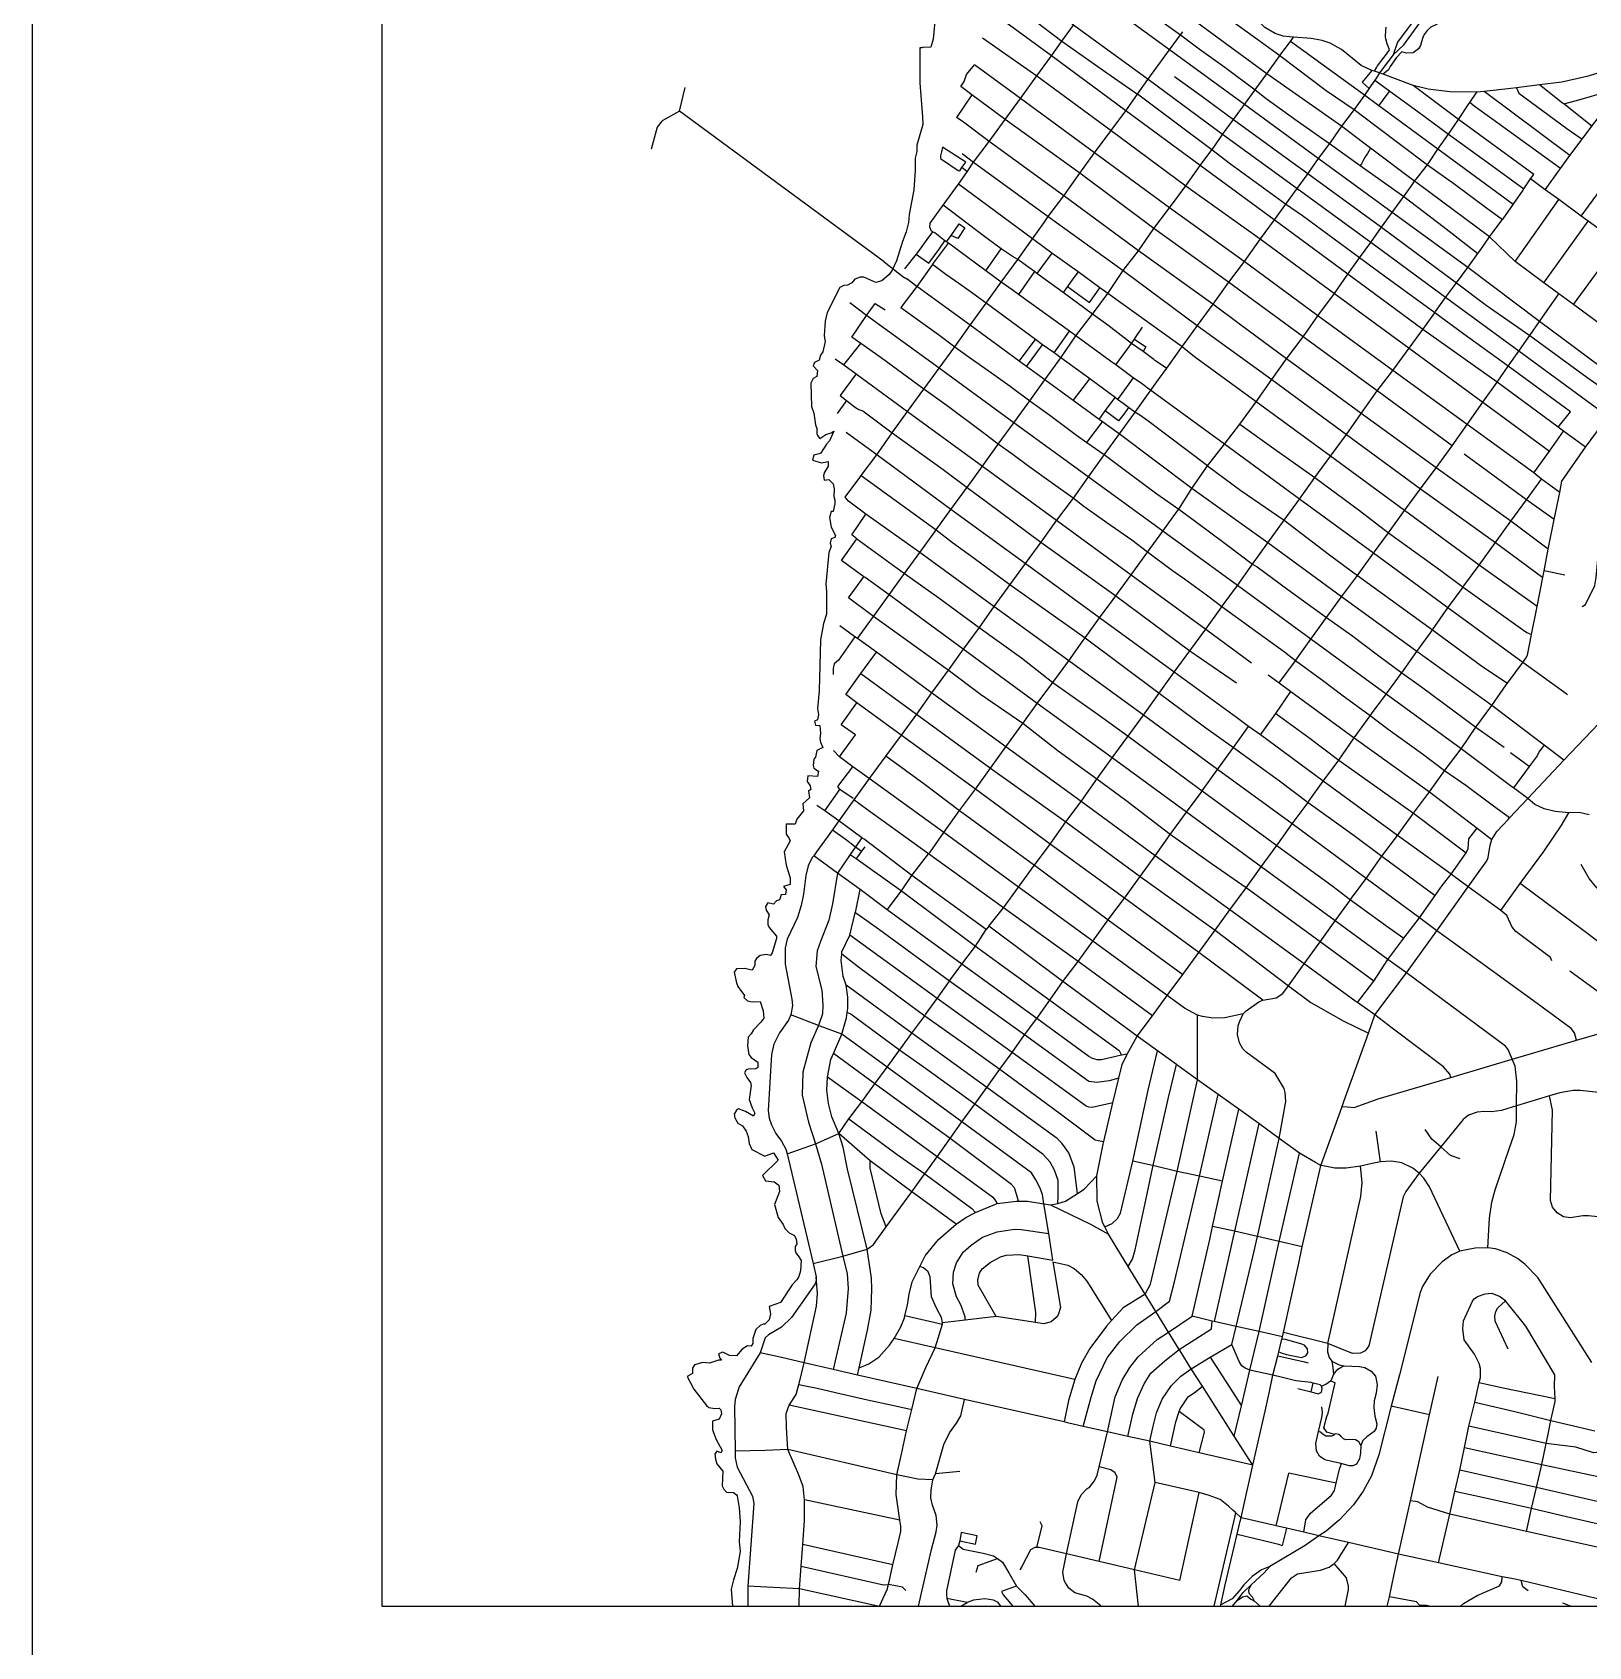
# Model space of a CAD drawing. Header units: millimetres. Extents: x 155 to 304, y 514 to 686.
# Drawn here: x 155.3 to 222.1, y 581.3 to 650.5 of the extents above; entities that cross this region are included whole.
import ezdxf

# ---------------------------------------------------------------- set-up
doc = ezdxf.new("R2010")
doc.units = ezdxf.units.MM
doc.header["$MEASUREMENT"] = 0
doc.layers.add('Default', color=18, linetype='Continuous', true_color=0x000000)

msp = doc.modelspace()

# ---------------------------------------------------------------- linework, layer by layer
at = {"color": 1, "true_color": 0xff0000}
for points in [[(224.211, 657.556), (221.888, 655.99), (218.964, 654.252), (216.957, 653.051), (215.961, 652.339), (214.586, 650.98), (213.907, 650.079), (213.717, 649.542)], [(213.717, 649.542), (214.175, 649.969), (214.87, 650.917), (215.499, 651.56), (215.551, 651.613), (216.15, 652.197), (217.036, 652.83), (219.233, 654.031), (222.292, 655.609)], [(199.071, 654.416), (199.244, 654.248), (199.339, 654.18), (200.46, 653.404), (201.396, 652.727), (202.273, 652.091), (203.695, 651.048), (204.597, 650.392), (205.399, 649.803), (206.501, 649.019), (207.796, 648.033), (208.273, 647.665), (209.603, 646.712), (210.985, 645.732), (212.306, 644.797), (214.182, 643.469), (215.863, 642.177), (217.359, 641.021)], [(211.5, 646.477), (208.304, 648.731), (205.087, 651.087), (201.898, 653.416), (200.097, 654.795)], [(224.616, 634.616), (223.825, 635.263), (223.118, 635.79), (220.001, 638.109), (216.931, 640.422), (213.685, 642.778), (210.51, 645.089), (207.351, 647.412), (204.132, 649.759), (200.943, 652.09), (198.2, 654.095)], [(202.479, 654.197), (204.367, 652.825), (205.637, 651.832), (207.913, 650.194), (208.864, 649.508), (210.854, 648.01), (212.043, 647.198)], [(213.141, 648.765), (212.914, 648.837), (212.801, 648.873), (212.351, 649.084), (211.508, 649.766), (211.016, 650.043), (210.68, 650.161), (210.2, 650.243), (209.442, 650.294), (209.271, 650.314), (209.008, 650.345), (208.656, 650.46), (208.222, 650.71), (207.87, 651.036), (207.518, 651.63), (207.42, 651.98), (207.308, 653.392), (207.223, 653.769), (207.167, 653.885)], [(223.778, 633.399), (222.94, 634.031), (222.233, 634.548), (219.116, 636.829), (215.961, 639.128), (212.758, 641.49), (209.584, 643.804), (206.407, 646.126), (203.206, 648.482), (200.016, 650.811), (197.495, 652.659), (197.423, 652.711), (196.777, 653.175)], [(221.975, 632.712), (221.033, 633.394), (220.798, 633.568), (218.182, 635.502), (214.993, 637.766), (211.775, 640.129), (208.613, 642.46), (205.439, 644.79), (202.25, 647.145), (199.06, 649.499), (197.111, 650.927), (196.469, 651.4), (195.834, 651.866)], [(196.948, 652.046), (198.085, 651.211), (199.505, 650.121), (201.433, 648.772), (202.754, 647.852)], [(216.634, 651.743), (216.575, 651.551), (216.204, 651.254), (215.997, 651.087), (215.804, 650.973), (215.553, 650.824), (215.336, 650.725), (215.182, 650.587), (215.053, 650.41), (214.989, 650.281), (214.94, 650.099), (214.89, 649.936), (214.812, 649.792), (214.585, 649.629), (214.288, 649.609), (214.09, 649.673)], [(194.085, 651.269), (193.988, 650.21), (193.892, 649.865), (193.548, 649.849), (193.502, 649.846), (193.414, 649.842), (193.413, 648.334), (193.54, 646.879), (193.542, 646.547), (193.285, 645.665), (193.286, 645.389), (193.222, 645.112), (193.223, 644.585), (193.159, 643.755), (192.964, 642.686), (192.935, 642.348), (192.838, 641.945), (192.676, 641.54), (192.423, 640.711), (192.232, 640.302), (192.102, 640.123), (191.783, 639.849), (191.526, 639.78), (191.015, 640.01), (190.856, 639.999), (190.632, 639.923), (190.503, 639.762), (190.313, 639.668), (190.152, 639.654), (189.993, 639.563), (189.45, 638.488), (189.352, 638.11), (189.32, 637.481), (189.353, 637.243), (189.258, 636.804), (189.161, 636.653), (189.095, 636.444), (188.904, 636.341), (188.842, 636.198), (189.033, 636.003), (189.001, 635.744), (188.842, 635.654), (188.747, 635.463), (188.777, 634.461), (188.874, 634.165), (188.938, 633.664), (189.001, 633.518), (189.003, 633.3), (189.033, 633.21), (189.13, 633.091), (189.384, 633.261), (189.609, 633.321), (189.735, 633.404), (189.544, 632.985), (189.416, 632.844), (189.162, 632.435), (188.874, 632.376), (188.809, 632.148), (189.194, 632.044), (189.48, 632.102), (189.481, 631.974), (189.481, 631.9), (189.32, 631.618), (189.298, 631.536), (189.288, 631.497), (189.322, 631.303), (189.513, 631.322), (189.705, 631.134), (189.737, 630.93), (189.736, 630.595), (189.77, 630.446), (189.768, 630.277), (189.705, 629.955), (189.609, 629.946), (189.544, 629.699), (189.609, 629.281), (189.801, 628.92), (189.769, 628.843), (189.61, 628.774), (189.577, 628.589), (189.609, 628.454), (189.512, 628.193), (189.384, 626.84), (189.416, 626.523), (189.417, 625.548), (189.288, 625.151), (189.162, 624.448), (189.098, 622.264), (189.032, 621.508), (189.066, 621.252), (189.034, 621.016), (188.904, 620.954), (188.939, 620.784), (189.129, 620.77), (189.161, 620.438), (189.129, 620.218), (189.162, 620.053), (189.258, 619.836), (189.002, 619.702), (188.938, 619.42), (188.874, 619.335), (188.841, 619.056), (188.873, 618.941), (189.065, 618.811), (189.033, 618.583), (188.619, 618.619), (188.586, 618.37), (188.714, 618.191), (188.746, 618.03), (188.65, 617.963), (188.682, 617.671), (188.393, 617.414), (188.426, 617.118), (188.137, 616.759), (188.076, 616.547), (187.69, 616.538), (187.69, 616.504), (187.691, 616.113), (187.818, 615.929), (187.851, 615.829), (187.596, 615.36), (187.692, 614.784), (187.852, 614.233), (187.851, 613.961), (187.564, 613.869), (187.691, 613.724), (187.658, 613.529), (187.467, 613.505), (187.403, 613.301), (187.276, 613.259), (187.145, 613.109), (186.893, 613.167), (186.796, 613.013), (186.828, 612.855), (186.953, 612.651), (186.892, 612.438), (186.892, 612.245), (186.953, 612.105), (187.276, 611.742), (187.276, 611.638), (187.084, 611.018), (187.02, 610.913), (186.828, 610.953), (186.572, 610.913), (186.411, 610.784), (186.346, 610.669), (186.348, 610.477), (186.22, 610.277), (185.901, 610.353), (185.549, 610.343), (185.453, 610.2), (185.549, 609.737), (185.613, 609.577), (185.9, 609.191), (185.869, 609.11), (186.029, 608.958), (186.222, 608.918), (186.572, 608.942), (186.701, 608.541), (186.733, 608.225), (186.605, 608.044), (186.284, 607.726), (186.187, 607.549), (186.061, 607.4), (186.029, 607.031), (186.09, 606.663), (186.187, 606.534), (186.474, 606.327), (186.477, 606.106), (186.38, 606.042), (186.062, 606.038), (185.965, 606), (185.901, 605.871), (185.997, 605.678), (186.158, 605.462), (186.188, 605.338), (186.093, 604.726), (186.22, 604.37), (186.346, 604.147), (186.287, 604.021), (185.934, 604.223), (185.645, 604.327), (185.548, 604.273), (185.452, 604.102), (185.485, 603.941), (185.613, 603.723), (185.806, 603.6), (185.964, 603.369), (186.062, 603.142), (186.093, 602.85), (186.219, 602.592), (186.763, 602.305), (187.146, 602.438), (187.34, 602.127), (186.667, 601.469), (186.797, 601.25), (187.177, 601.204), (187.37, 601.051), (187.403, 600.789), (187.178, 600.234), (187.338, 599.668), (187.563, 599.365), (187.627, 599.199), (187.819, 599.007), (188.042, 598.897), (188.108, 598.735), (188.14, 598.536), (188.076, 598.43), (188.076, 598.26), (188.108, 598.12), (188.203, 598.03), (188.328, 597.832), (188.3, 597.39), (188.232, 597.147), (188.139, 596.994), (187.947, 596.783), (187.435, 596.018), (186.956, 595.857), (187.019, 595.543), (186.956, 595.286), (186.764, 595.093), (186.7, 595.097), (186.572, 595.04), (186.38, 594.87), (186.251, 594.487), (186.252, 594.26), (186.188, 594.145), (186.029, 594.164), (185.805, 594.023), (185.548, 593.742), (185.261, 593.757), (184.974, 593.892), (184.783, 593.823), (184.846, 593.632), (184.91, 593.554), (184.782, 593.558), (184.398, 593.426), (184.11, 593.451), (183.759, 593.353), (183.663, 593.214), (183.663, 592.983), (183.44, 592.852), (183.726, 592.304), (184.271, 591.61), (184.367, 591.515), (184.622, 591.478), (184.814, 591.486), (184.878, 591.419), (184.91, 591.255), (184.813, 591.018), (184.526, 590.936), (184.526, 590.567), (184.686, 590.153), (184.942, 589.672), (184.877, 589.581), (184.718, 589.654), (184.623, 589.522), (184.654, 589.303), (184.717, 589.098), (184.975, 588.792), (184.941, 588.159), (185.006, 588.018), (185.133, 587.893), (185.422, 587.877), (185.549, 587.781), (185.581, 587.73), (185.676, 587.222), (185.709, 586.629), (185.676, 585.779), (185.71, 585.339), (185.583, 584.617), (185.42, 584.133), (185.325, 583.735), (185.384, 582.998)], [(190.209, 630.567), (190.842, 631.41), (190.907, 631.498), (191.573, 632.386), (192.237, 633.331), (192.263, 633.367), (192.893, 634.24), (193.591, 635.198), (193.639, 635.263), (194.241, 636.104), (194.916, 637.022), (195.576, 637.95), (196.266, 638.896), (196.29, 638.93), (196.911, 639.796), (197.622, 640.767), (197.693, 640.866), (198.246, 641.65), (198.749, 642.353), (198.93, 642.606), (199.594, 643.487), (200.279, 644.472), (200.915, 645.333), (201.628, 646.301), (202.25, 647.145), (202.753, 647.852), (203.205, 648.482), (204.132, 649.759), (204.597, 650.392), (204.698, 650.531)], [(190.744, 624.503), (191.43, 625.446), (192.106, 626.372), (192.724, 627.24), (192.765, 627.297), (193.413, 628.194), (194.055, 629.079), (194.119, 629.167), (194.748, 630.04), (195.419, 630.953), (195.442, 630.984), (196.11, 631.902), (196.745, 632.792), (196.781, 632.84), (197.457, 633.763), (198.138, 634.699), (198.78, 635.603), (199.467, 636.549), (200.111, 637.488), (200.818, 638.412), (200.863, 638.47), (201.476, 639.303), (202.146, 640.284), (202.798, 641.139), (203.45, 642.086), (204.132, 642.985), (204.827, 643.929), (205.439, 644.79), (205.946, 645.459), (206.046, 645.591), (206.407, 646.126), (206.877, 646.766), (207.351, 647.412), (207.796, 648.033), (207.871, 648.138), (208.304, 648.731), (208.843, 649.479), (208.864, 649.508), (209.317, 650.119), (209.442, 650.294)], [(194.059, 641.899), (193.969, 641.953), (193.919, 641.983), (193.849, 642.149), (193.861, 642.327), (194.42, 643.095), (195.07, 643.988), (195.444, 644.527), (195.724, 644.932), (196.391, 645.817), (197.078, 646.761), (197.74, 647.671), (198.441, 648.637), (199.06, 649.499), (199.482, 650.09), (199.505, 650.121), (200.016, 650.811)], [(196.11, 650.276), (198.441, 648.637), (201.628, 646.301), (204.827, 643.929), (208.022, 641.645), (211.203, 639.303), (214.405, 636.96), (217.571, 634.638), (220.425, 632.545)], [(213.566, 649.758), (213.552, 649.794), (213.466, 650.014), (213.405, 650.221), (213.399, 650.315), (213.409, 650.605), (213.416, 650.732)], [(218.87, 643.128), (215.639, 645.5), (213.111, 647.352), (212.491, 647.805), (209.317, 650.119)], [(213.717, 649.542), (213.268, 648.947), (213.141, 648.765), (213.002, 648.555), (212.93, 648.449), (212.897, 648.398), (212.491, 647.805), (212.043, 647.198), (211.5, 646.477)], [(212.914, 648.837), (213.014, 649.009), (213.048, 649.066), (213.44, 649.572), (213.566, 649.758)], [(214.09, 649.673), (213.861, 649.425), (213.589, 649.037), (213.523, 648.902), (213.296, 648.707)], [(195.177, 648.177), (195.315, 648.404), (195.423, 648.691), (195.759, 649.108)], [(220.864, 630.767), (220.078, 631.342), (219.759, 631.606), (216.889, 633.68), (213.7, 636.003), (210.497, 638.35), (207.335, 640.671), (204.132, 642.985), (200.915, 645.333), (197.74, 647.671), (195.759, 649.108)], [(212.801, 648.873), (212.61, 648.63), (212.395, 648.366), (212.546, 648.232), (212.694, 648.101)], [(224.66, 649.436), (224.409, 649.353), (224.239, 649.296), (223.954, 649.208), (223.749, 649.142), (223.118, 648.941), (222.986, 648.899), (222.031, 648.606), (220.962, 648.365), (219.993, 648.247), (219.007, 648.123), (218.773, 648.094), (217.62, 647.962), (217.311, 647.938), (216.145, 647.947), (215.216, 648.063), (214.585, 648.222), (213.296, 648.706), (213.141, 648.765)], [(216.247, 632.776), (213.031, 635.122), (209.855, 637.45), (206.665, 639.796), (203.45, 642.086), (200.279, 644.472), (197.078, 646.761), (195.656, 647.821), (195.177, 648.177)], [(204.341, 648.614), (205.508, 647.762), (206.877, 646.766), (208.975, 645.243), (210.058, 644.453), (213.227, 642.156), (214.671, 641.072), (216.443, 639.765), (217.706, 638.807), (219.585, 637.499), (222.03, 635.717), (222.745, 635.22)], [(212.93, 648.449), (213.577, 647.983), (214.781, 647.117), (216.1, 646.138), (217.796, 644.909), (219.329, 643.79)], [(219.752, 644.407), (216.524, 646.768), (214.585, 648.223)], [(222.242, 646.484), (221.036, 647.432), (220.988, 647.47), (219.993, 648.247)], [(220.234, 643.754), (220.855, 644.614), (220.896, 644.671), (221.301, 645.223), (221.789, 645.869), (221.829, 645.924), (222.242, 646.484), (222.622, 646.986), (223.347, 648.035), (223.523, 648.29)], [(191.882, 640.669), (183.107, 647.127), (183.347, 648.146)], [(195.656, 647.821), (194.989, 646.853)], [(220.798, 633.568), (221.322, 634.233), (218.658, 636.187), (216.755, 637.555), (215.505, 638.475), (213.098, 640.239), (212.274, 640.837), (209.833, 642.631), (209.105, 643.14), (206.75, 644.851), (205.946, 645.459), (204.474, 646.561), (202.754, 647.852)], [(213.111, 647.352), (213.514, 647.892), (213.577, 647.983)], [(214.642, 644.122), (214.769, 644.286), (215.188, 644.826), (215.639, 645.5), (216.1, 646.138), (216.524, 646.768), (216.935, 647.401), (217.005, 647.5), (217.311, 647.938)], [(220.896, 644.671), (217.949, 646.796), (217.2, 647.346), (217.005, 647.5)], [(221.301, 645.223), (217.62, 647.962)], [(219.007, 648.123), (219.11, 647.898), (221.175, 646.374), (221.829, 645.924)], [(221.036, 647.432), (221.59, 647.586), (222.979, 647.981), (223.347, 648.035)], [(183.107, 647.127), (182.368, 646.712), (182.147, 646.444), (181.894, 645.495)], [(220.373, 628.336), (218.771, 629.539), (215.568, 631.826), (212.351, 634.158), (209.148, 636.496), (207.179, 637.957), (205.984, 638.846), (202.798, 641.139), (199.594, 643.487), (196.391, 645.817), (195.229, 646.69), (194.989, 646.853)], [(212.043, 647.198), (212.994, 646.481), (215.188, 644.826), (216.329, 644.015), (217.722, 642.983), (218.416, 642.48)], [(211.5, 646.477), (211.06, 645.834), (210.985, 645.732), (210.51, 645.089), (210.118, 644.536), (210.058, 644.453), (209.584, 643.804), (209.105, 643.14), (208.613, 642.46), (208.022, 641.645), (207.335, 640.671), (206.665, 639.796), (205.984, 638.846), (205.317, 637.934), (204.751, 637.157), (204.655, 637.024), (204.531, 636.848), (204.004, 636.1), (203.646, 635.613), (203.432, 635.321), (203.311, 635.158), (203.213, 635.02), (202.995, 634.717), (202.634, 634.215), (202.607, 634.178), (201.967, 633.28)], [(214.642, 644.122), (214.537, 644.2), (212.748, 645.538), (212.469, 645.749), (211.5, 646.477)], [(195.444, 644.527), (195.227, 644.704), (195.39, 644.941), (194.393, 645.578), (194.353, 645.375), (194.309, 645.202), (194.309, 645.098), (195.064, 644.585), (195.134, 644.56), (195.227, 644.704)], [(212.748, 645.538), (212.614, 645.311), (212.525, 645.164), (212.45, 645.04), (212.434, 645.005), (212.367, 644.862), (212.306, 644.797)], [(221.792, 642.618), (224.11, 645.793)], [(195.231, 645.307), (195.724, 644.932), (198.93, 642.606), (202.146, 640.284), (205.317, 637.934), (208.523, 635.613), (211.723, 633.26), (214.895, 630.924), (218.106, 628.617), (220.139, 627.117)], [(196.377, 612.16), (197.003, 612.948), (197.655, 613.845), (198.283, 614.715), (198.333, 614.781), (199.004, 615.691), (199.679, 616.639), (200.338, 617.512), (200.97, 618.415), (201.009, 618.469), (201.673, 619.384), (202.294, 620.238), (202.349, 620.313), (203.008, 621.212), (203.681, 622.162), (204.329, 623.057), (205.002, 623.976), (205.691, 624.912), (206.371, 625.862), (206.39, 625.891), (207.041, 626.781), (207.686, 627.691), (208.346, 628.613), (209.046, 629.575), (209.708, 630.484), (210.361, 631.406), (211.029, 632.321), (211.723, 633.26), (212.351, 634.158), (213.031, 635.122), (213.7, 636.003), (214.405, 636.96), (214.993, 637.766), (215.505, 638.475), (215.543, 638.528), (215.961, 639.128), (216.443, 639.765), (216.931, 640.422), (217.359, 641.021), (217.449, 641.148), (217.858, 641.741), (218.017, 641.952), (218.416, 642.48), (218.439, 642.511), (218.87, 643.128), (219.295, 643.741), (219.329, 643.79), (219.614, 644.221), (219.752, 644.407)], [(206.492, 632.841), (207.148, 633.7), (207.842, 634.651), (208.523, 635.613), (209.148, 636.496), (209.855, 637.45), (210.497, 638.35), (211.203, 639.303), (211.775, 640.129), (212.274, 640.837), (212.758, 641.49), (213.227, 642.156), (213.685, 642.778), (214.142, 643.413), (214.182, 643.469), (214.534, 643.969), (214.642, 644.122)], [(226.751, 632.879), (226.675, 633.023), (226.237, 633.852), (225.468, 635.31), (225.093, 635.921), (224.897, 636.212), (224.673, 636.454), (222.72, 637.908), (221.454, 638.834), (220.822, 639.285), (220.191, 639.76), (218.954, 640.68), (217.858, 641.741), (214.788, 644.013), (214.642, 644.122)], [(225.39, 639.971), (224.616, 640.546), (223.393, 641.457), (222.088, 642.409), (221.792, 642.618), (220.822, 643.335), (220.234, 643.754), (219.614, 644.221)], [(221.454, 638.834), (223.393, 641.457), (225.614, 644.538), (225.614, 644.597), (225.557, 644.68)], [(219.897, 625.872), (217.408, 627.651), (214.206, 629.989), (211.029, 632.321), (207.842, 634.651), (205.26, 636.545), (204.764, 636.937), (204.655, 637.024), (204.471, 637.155), (201.476, 639.303), (201.146, 639.543), (200.204, 640.227), (199.087, 641.039), (198.753, 641.282), (198.246, 641.65), (195.07, 643.988)], [(218.954, 640.68), (220.822, 643.335)], [(204.004, 636.1), (203.505, 636.429), (203.451, 636.472), (203.229, 636.646), (202.991, 636.814), (202.492, 637.165), (201.489, 637.946), (200.818, 638.412), (199.563, 639.349), (198.444, 640.166), (198.337, 640.244), (198.098, 640.42), (197.622, 640.767), (197.416, 640.87), (196.902, 641.221), (196.364, 641.626), (195.855, 642.002), (194.42, 643.095)], [(193.969, 641.953), (193.721, 641.616), (193.499, 641.313), (193.267, 640.994), (192.763, 640.361)], [(194.566, 641.519), (194.756, 641.792), (195.109, 642.298), (195.351, 642.12), (195.045, 641.665), (194.756, 641.792)], [(220.191, 639.76), (222.088, 642.409)], [(193.267, 640.994), (193.809, 640.604), (194.041, 640.928), (194.242, 641.21), (194.497, 641.569)], [(205.76, 631.907), (203.193, 633.836), (202.858, 634.083), (202.634, 634.215), (202.374, 634.409), (202.307, 634.46), (202.145, 634.58), (201.899, 634.763), (201.791, 634.843), (200.713, 635.648), (200.66, 635.688), (199.467, 636.549), (199.175, 636.752), (198.68, 637.097), (198.374, 637.324), (196.266, 638.896), (195.529, 639.413), (195.089, 639.734), (194.536, 640.124), (193.958, 640.544), (194.642, 641.461)], [(219.284, 623.476), (216.07, 625.822), (212.884, 628.164), (209.708, 630.484), (206.492, 632.841), (203.426, 635.074), (203.311, 635.158), (203.171, 635.259), (203.024, 635.366), (202.868, 635.481), (202.759, 635.56), (202.574, 635.693), (201.827, 636.238), (201.594, 636.408), (200.111, 637.488), (199.84, 637.683), (197.644, 639.268), (197.385, 639.454), (196.911, 639.796), (196.255, 640.277), (194.642, 641.461), (194.566, 641.519), (194.497, 641.569), (194.059, 641.899)], [(191.882, 640.669), (192.688, 640.035), (192.856, 639.929)], [(193.958, 640.544), (193.283, 639.602), (192.605, 638.706), (194.225, 637.547), (194.916, 637.022), (195.529, 636.578), (196.487, 635.906), (197.288, 635.324), (198.138, 634.699), (198.991, 634.078), (200.142, 633.224), (200.575, 632.919), (201.323, 632.392), (202.473, 631.535), (203.589, 630.705), (204.527, 630.06), (205.224, 629.535), (206.518, 628.577), (207.686, 627.691), (207.892, 627.584), (209.205, 626.61), (210.864, 625.41), (211.927, 624.645), (213.102, 623.756), (214.092, 623.033), (214.93, 622.432), (217.271, 620.698), (218.481, 619.849)], [(196.255, 640.277), (196.902, 641.221)], [(199.087, 641.039), (198.444, 640.166)], [(221.047, 619.284), (220.205, 619.932), (217.957, 621.631), (214.74, 623.943), (211.508, 626.299), (208.346, 628.613), (205.091, 630.936), (201.967, 633.28), (201.254, 633.799), (201.108, 633.906), (199.995, 634.718), (198.78, 635.603), (197.999, 636.175), (197.685, 636.405), (195.576, 637.95), (193.328, 639.57), (193.283, 639.602), (192.856, 639.929)], [(198.337, 640.244), (197.644, 639.268)], [(200.204, 640.227), (199.985, 639.927), (199.755, 639.611), (199.563, 639.349)], [(221.833, 625.873), (221.975, 625.957), (222.367, 626.775), (222.424, 627.125), (222.495, 627.89), (222.859, 629.883), (223.338, 631.426), (223.789, 632.122), (224.52, 633.152), (224.756, 633.565), (225.065, 634.307), (225.122, 634.508), (225.205, 635.168), (225.093, 635.921), (225.074, 636.797), (225.012, 637.367), (224.805, 638.792), (224.967, 639.345), (225.39, 639.971)], [(199.755, 639.611), (200.694, 638.924), (200.91, 639.219), (201.146, 639.543)], [(208.826, 622.608), (209.527, 623.552), (209.547, 623.579), (210.188, 624.478), (210.864, 625.41), (211.508, 626.299), (212.193, 627.215), (212.263, 627.31), (212.884, 628.164), (213.521, 629.043), (214.206, 629.99), (214.895, 630.924), (215.568, 631.826), (216.247, 632.776), (216.889, 633.68), (217.571, 634.638), (218.182, 635.502), (218.658, 636.187), (219.116, 636.829), (219.545, 637.44), (219.585, 637.499), (220.001, 638.109), (220.822, 639.285)], [(222.13, 616.937), (221.693, 617.038), (221.259, 617.029), (220.668, 617.079), (220.204, 617.204), (219.797, 617.379), (219.502, 617.647), (218.881, 618.099), (218.814, 618.147), (216.636, 619.777), (213.417, 622.115), (210.188, 624.478), (207.041, 626.781), (203.837, 629.104), (200.635, 631.443), (197.457, 633.763), (194.241, 636.104), (191.136, 638.359), (190.412, 638.908)], [(191.136, 638.359), (191.503, 638.879), (191.938, 638.608)], [(190.153, 636.238), (190.884, 637.155), (190.504, 637.431), (191.136, 638.359)], [(202.492, 637.165), (202.62, 637.347), (202.67, 637.417), (202.974, 637.853)], [(218.708, 616.812), (217.963, 617.364), (216.841, 618.199), (215.929, 618.831), (214.979, 619.547), (213.512, 620.604), (212.734, 621.182), (211.517, 622.072), (210.742, 622.655), (209.527, 623.552), (209.057, 623.919), (207.679, 624.922), (206.371, 625.862), (205.714, 626.369), (204.775, 627.05), (204.256, 627.406), (203.185, 628.206), (202.513, 628.725), (201.436, 629.47), (200.458, 630.172), (199.989, 630.527), (199.05, 631.204), (198.097, 631.881), (197.425, 632.38), (196.781, 632.84), (196.171, 633.298), (194.596, 634.479), (193.591, 635.198), (191.76, 636.543), (190.884, 637.155)], [(197.685, 636.405), (198.374, 637.324)], [(197.999, 636.175), (198.68, 637.097)], [(199.175, 636.752), (199.84, 637.683)], [(201.827, 636.238), (202.492, 637.165)], [(202.62, 637.347), (203.115, 637.015), (202.991, 636.814)], [(189.788, 636.496), (190.153, 636.238), (190.683, 635.854), (190.744, 635.81), (192.893, 634.24), (196.11, 631.902), (199.284, 629.579), (202.489, 627.241), (205.691, 624.912), (207.646, 623.46)], [(190.683, 635.854), (190.002, 634.928), (190.274, 634.713), (190.659, 634.41), (190.808, 634.325), (190.97, 634.267), (192.237, 633.331), (194.418, 631.748), (195.442, 630.984), (196.324, 630.344), (198.607, 628.636), (201.824, 626.335), (205.002, 623.976), (206.997, 622.597)], [(202.574, 635.693), (201.899, 634.763)], [(199.995, 634.718), (200.713, 635.648)], [(190.274, 634.713), (189.875, 634.158)], [(201.108, 633.906), (201.375, 634.274), (201.595, 634.574), (201.791, 634.843)], [(202.374, 634.409), (202.162, 634.131), (201.94, 633.841), (201.375, 634.274)], [(200.575, 632.919), (201.254, 633.799)], [(207.148, 633.7), (208.605, 632.656), (210.361, 631.406), (212.271, 629.997), (213.521, 629.042), (215.768, 627.419), (216.718, 626.708), (219.266, 624.886), (219.45, 624.758), (219.656, 624.679)], [(209.232, 609.606), (209.906, 610.556), (210.593, 611.495), (211.227, 612.395), (211.892, 613.298), (211.939, 613.361), (212.562, 614.214), (213.235, 615.175), (213.909, 616.059), (214.587, 617.014), (215.274, 617.922), (215.929, 618.831), (215.957, 618.87), (216.636, 619.777), (217.271, 620.698), (217.957, 621.631), (218.57, 622.519), (218.619, 622.584), (219.284, 623.476), (219.413, 623.669), (219.477, 623.797), (219.656, 624.679), (219.897, 625.872), (220.139, 627.117), (220.195, 627.41), (220.373, 628.336), (220.631, 629.609), (220.864, 630.767), (220.949, 631.25), (221.975, 632.712), (222.94, 634.031)], [(201.967, 633.28), (201.323, 632.392), (200.635, 631.442), (199.989, 630.527), (199.949, 630.473), (199.284, 629.579), (198.607, 628.636), (197.937, 627.718), (197.284, 626.821), (196.587, 625.873), (196.058, 625.118), (195.957, 624.978), (195.281, 624.043), (194.68, 623.21), (194.637, 623.15), (193.919, 622.18), (193.279, 621.26), (192.611, 620.361), (191.966, 619.472), (191.249, 618.498), (190.587, 617.583), (189.943, 616.679), (189.667, 616.296), (188.987, 615.357), (188.875, 615.184)], [(220.532, 610.685), (220.467, 610.825), (218.982, 611.935), (218.828, 612.128), (218.603, 612.626), (218.336, 612.837), (216.944, 613.854), (216.284, 614.34), (216.203, 614.399), (213.909, 616.059), (210.722, 618.391), (208.024, 620.37), (207.518, 620.738), (206.995, 621.112), (204.329, 623.057), (201.126, 625.396), (197.937, 627.718), (194.748, 630.04), (191.573, 632.386), (190.265, 633.339)], [(219.759, 631.606), (220.425, 632.545), (221.033, 633.394)], [(193.075, 614.347), (193.794, 615.264), (193.858, 615.346), (194.452, 616.186), (195.122, 617.123), (195.8, 618.038), (196.449, 618.938), (197.108, 619.859), (197.8, 620.807), (197.832, 620.853), (198.456, 621.722), (199.119, 622.624), (199.806, 623.55), (200.382, 624.367), (200.506, 624.538), (201.126, 625.396), (201.712, 626.182), (201.824, 626.335), (202.489, 627.241), (203.159, 628.17), (203.185, 628.206), (203.837, 629.104), (204.47, 629.983), (204.527, 630.06), (205.091, 630.936), (205.76, 631.907), (206.492, 632.841)], [(220.631, 629.609), (219.438, 630.455), (216.765, 632.411)], [(205.76, 631.907), (207.193, 630.856), (209.046, 629.575), (210.995, 628.1), (212.193, 627.215), (215.404, 624.877), (217.569, 623.29), (218.619, 622.584)], [(190.907, 631.498), (194.119, 629.167), (194.823, 628.621), (195.756, 627.95), (197.284, 626.821), (200.506, 624.538), (203.681, 622.162), (205.688, 620.677), (206.868, 619.835), (208.85, 618.399), (210.074, 617.478), (212.048, 616.049), (213.235, 615.175), (215.524, 613.485)], [(207.7, 589.046), (206.907, 590.287), (205.536, 592.431), (205.064, 593.174), (204.588, 593.945), (204.547, 594.012), (204.091, 594.758), (203.54, 595.641), (203.079, 596.388), (202.358, 597.565), (201.84, 598.416), (201.506, 598.949), (201.351, 599.267), (201.266, 599.425), (201.027, 600.37), (201.014, 601.462), (201.278, 602.823), (201.305, 602.933), (201.703, 604.595), (201.951, 605.641), (202.099, 606.228), (202.306, 606.681), (202.741, 607.443), (203.398, 608.322), (204.033, 609.197), (204.694, 610.096), (205.382, 611.033), (206.087, 611.991), (206.717, 612.87), (207.411, 613.809), (208.066, 614.706), (208.73, 615.63), (208.769, 615.687), (209.387, 616.552), (210.074, 617.478), (210.111, 617.528), (210.722, 618.391), (211.384, 619.288), (212.055, 620.252), (212.734, 621.182), (212.799, 621.271), (213.417, 622.115), (214.038, 622.957), (214.092, 623.033), (214.74, 623.943), (215.348, 624.796), (215.404, 624.877), (216.07, 625.822), (216.718, 626.708), (216.759, 626.763), (217.408, 627.651), (218.106, 628.617), (218.771, 629.539), (219.438, 630.455), (220.078, 631.342)], [(221.581, 607.274), (221.496, 607.591), (221.356, 607.784), (219.896, 608.853), (216.312, 611.451), (215.597, 611.968), (214.85, 612.519), (212.562, 614.214), (209.387, 616.552), (206.183, 618.884), (203.008, 621.212), (199.806, 623.55), (196.587, 625.873), (193.413, 628.194), (191.109, 629.832), (190.356, 630.396), (190.209, 630.567)], [(190.056, 627.853), (190.715, 628.787), (190.504, 628.953), (191.109, 629.832)], [(190.715, 628.787), (192.765, 627.297), (194.235, 626.25), (195.957, 624.978), (197.776, 623.676), (199.119, 622.624), (201.075, 621.245), (202.349, 620.313), (204.822, 618.48), (205.526, 617.966), (207.501, 616.525), (208.73, 615.63), (211.152, 613.865), (211.892, 613.298), (213.545, 612.093), (214.184, 611.645)], [(217.788, 598.374), (217.858, 599.643), (217.957, 600.326), (218.097, 600.853), (218.699, 602.609), (218.913, 603.233), (219.01, 603.767), (219.01, 604.462), (219.025, 605.512), (218.954, 606.165), (218.828, 606.456), (218.658, 606.883), (218.546, 607.016), (215.007, 609.639), (214.289, 610.172), (213.496, 610.742), (211.227, 612.395), (208.066, 614.706), (204.862, 617.052), (201.673, 619.384), (198.456, 621.722), (195.281, 624.043), (192.106, 626.372), (191.067, 627.125), (191.021, 627.157), (190.056, 627.853)], [(221.091, 627.227), (220.195, 627.41)], [(204.162, 616.103), (202.254, 617.56), (201.009, 618.469), (199.359, 619.67), (197.832, 620.853), (196.02, 622.1), (194.637, 623.15), (191.43, 625.446), (190.362, 626.25), (191.021, 627.157)], [(216.2, 605.672), (216.145, 605.814), (215.878, 606.132), (213.672, 607.793), (212.941, 608.36), (212.188, 608.887), (212.134, 608.924), (209.906, 610.556), (206.717, 612.87), (203.514, 615.184), (200.338, 617.512), (197.108, 619.859), (193.919, 622.18), (191.553, 623.924), (190.744, 624.503), (190.633, 624.582), (189.985, 625.046)], [(190.633, 624.582), (189.932, 623.583), (189.75, 623.422), (189.7, 623.216), (189.705, 622.956)], [(190.238, 622.106), (190.895, 623.003), (191.553, 623.924)], [(221.203, 622.086), (221.032, 622.224), (219.284, 623.476)], [(190.895, 623.003), (193.279, 621.26), (196.449, 618.938), (199.679, 616.639), (202.871, 614.301), (206.087, 611.991), (209.232, 609.606), (210.183, 608.887), (211.574, 608.103), (212.659, 607.573)], [(208.357, 622.945), (208.826, 622.608), (209.33, 622.231), (212.055, 620.252), (215.274, 617.922), (217.318, 616.37), (217.957, 615.884)], [(208.137, 608.995), (205.382, 611.033), (202.195, 613.37), (199.004, 615.691), (195.8, 618.038), (192.611, 620.361), (190.715, 621.747), (190.238, 622.106)], [(208.024, 620.37), (208.689, 621.291), (209.33, 622.231)], [(190.659, 620.378), (190.04, 620.803), (190.715, 621.747)], [(208.689, 621.291), (210.097, 620.253), (211.384, 619.288), (214.587, 617.014), (216.847, 615.309)], [(191.161, 598.31), (191.361, 598.457), (191.43, 598.516), (191.978, 599.268), (193.075, 600.777), (193.58, 601.471), (193.629, 601.538), (194.158, 602.272), (194.676, 603.005), (194.717, 603.063), (195.224, 603.767), (195.771, 604.535), (196.292, 605.245), (196.847, 606.028), (197.375, 606.749), (197.915, 607.509), (198.441, 608.211), (198.992, 608.986), (199.552, 609.796), (200.215, 610.654), (200.844, 611.517), (201.491, 612.434), (201.568, 612.543), (202.195, 613.37), (202.871, 614.301), (203.514, 615.184), (204.162, 616.103), (204.862, 617.052), (205.481, 617.905), (205.526, 617.966), (206.183, 618.884), (206.868, 619.835), (207.518, 620.738)], [(207.195, 586.792), (207.285, 587.188), (207.7, 589.046), (208.23, 591.369), (208.422, 592.207), (208.563, 592.903), (208.769, 593.74), (208.811, 593.906), (208.95, 594.45), (208.975, 594.546), (209.022, 594.737), (209.676, 597.719), (209.821, 598.406), (210.575, 601.697), (210.623, 601.904), (210.721, 602.178), (211.529, 604.427), (211.609, 604.649), (212.659, 607.573), (212.941, 608.36), (214.289, 610.172), (215.597, 611.968), (216.944, 613.854), (217.745, 614.973), (217.803, 615.107), (217.887, 615.635), (217.957, 615.884), (218.167, 616.234), (218.647, 616.748), (218.708, 616.812), (219.502, 617.647), (221.047, 619.284), (222.522, 620.845)], [(189.971, 619.426), (190.659, 620.378)], [(220.205, 619.932), (219.988, 619.652), (219.894, 619.473), (219.553, 619.019), (218.881, 618.099)], [(204.033, 609.197), (200.844, 611.517), (197.655, 613.845), (194.452, 616.186), (191.249, 618.498), (190.551, 619.005), (189.971, 619.426), (189.715, 619.7)], [(191.966, 619.472), (193.649, 618.242), (195.122, 617.123), (198.333, 614.781), (201.491, 612.434), (204.694, 610.096)], [(219.553, 619.019), (218.753, 619.602)], [(189.341, 617.111), (189.98, 618.036), (189.908, 618.16), (190.551, 619.005)], [(211.529, 604.427), (211.76, 604.413), (212.05, 604.396), (213.078, 604.759), (216.2, 605.672), (217.723, 606.132), (218.828, 606.456), (220.424, 606.929), (221.581, 607.274), (223.997, 607.977), (226.118, 608.594), (226.807, 608.795), (227.244, 609.012), (227.566, 609.303), (227.932, 609.787), (229.041, 611.273), (229.674, 612.077), (230.165, 612.754), (231.459, 614.489), (232.68, 616.119), (233.329, 616.981), (233.907, 617.74), (234.401, 618.417), (234.576, 618.657)], [(190.558, 617.644), (189.98, 618.036)], [(189.943, 616.679), (189.341, 617.111), (189, 617.345)], [(203.398, 608.322), (200.215, 610.654), (197.003, 612.948), (193.794, 615.264), (191.136, 617.191), (190.587, 617.583)], [(218.336, 612.837), (219.165, 613.996), (220.191, 615.376), (220.922, 616.468), (221.259, 617.029)], [(196.265, 612.018), (193.075, 614.347), (191.027, 615.893), (190.934, 615.96), (189.943, 616.679)], [(212.188, 608.887), (212.893, 609.803), (213.496, 610.742), (214.184, 611.645), (214.85, 612.519), (215.524, 613.485), (215.822, 613.912), (216.203, 614.399), (216.847, 615.309), (216.887, 615.367), (216.935, 615.499), (216.963, 615.918), (217.318, 616.37)], [(190.934, 615.96), (190.659, 615.571), (190.433, 615.24), (189.884, 614.447), (189.678, 613.123), (189.521, 612.418), (189.158, 611.516), (189.021, 611.115), (188.962, 610.439), (189.217, 609.419), (189.256, 608.772), (189.237, 608.401), (189.07, 607.908), (188.737, 607.166), (188.589, 606.587), (188.404, 605.901), (188.365, 604.921), (188.649, 603.765), (188.941, 602.832), (189.207, 601.961), (190.12, 598.012), (190.295, 597.257), (190.345, 596.621), (190.265, 595.572), (189.7, 593.153)], [(189.667, 616.296), (190.219, 615.908), (190.659, 615.571), (190.92, 615.387)], [(212.893, 609.803), (210.593, 611.495), (207.411, 613.809), (205.979, 614.815), (204.162, 616.103)], [(188.875, 615.184), (188.804, 615.115), (188.636, 614.756), (188.523, 614.338), (188.425, 613.537), (188.326, 613.053), (188.172, 612.543), (187.722, 611.609), (187.637, 611.232), (187.637, 610.54), (187.934, 609.037), (187.961, 608.769), (187.892, 608.36), (187.779, 608.135), (187.4, 607.591), (187.161, 607.107), (187.063, 606.665), (186.908, 604.26), (186.963, 603.934), (187.063, 603.642), (187.246, 603.267), (187.485, 602.949), (187.667, 602.607), (187.722, 602.406), (188.847, 597.697), (188.972, 597.122), (188.972, 596.962), (188.93, 596.82), (187.919, 595.375), (187.485, 594.965), (186.922, 594.641), (186.782, 594.514), (186.571, 593.865), (185.67, 592.402), (185.503, 591.86), (185.475, 591.56), (185.503, 589.655), (185.503, 589.355), (185.588, 588.964), (186.247, 587.718), (186.304, 587.4), (186.037, 583.862), (186.037, 582.998)], [(202.306, 606.681), (202.067, 606.628), (201.209, 606.44), (201.027, 606.44), (200.83, 606.49), (200.662, 606.574), (198.441, 608.211), (195.224, 610.54), (192.022, 612.87), (190.856, 613.739), (189.884, 614.447), (188.875, 615.184)], [(190.433, 615.24), (190.682, 615.065), (192.633, 613.688), (195.806, 611.309), (198.992, 608.986), (201.973, 606.833), (202.067, 606.628)], [(191.059, 615.573), (190.92, 615.387), (190.741, 615.136), (190.682, 615.065)], [(192.022, 612.87), (192.633, 613.688), (193.075, 614.347)], [(227.932, 609.787), (226.666, 610.709), (224.561, 612.244), (222.452, 613.813), (222.13, 614.205), (221.792, 614.816)], [(191.161, 598.31), (190.323, 601.739), (190.125, 602.69), (189.943, 603.267), (189.647, 603.984), (189.507, 604.56), (189.436, 605.137), (189.464, 605.696), (189.6, 606.454), (189.716, 606.707), (190.068, 607.534), (190.276, 608.229), (190.307, 608.47), (190.328, 608.633), (190.334, 609.122), (190.265, 609.63), (190.125, 610.006), (190.04, 610.689), (190.068, 610.974), (190.068, 611.065), (190.42, 611.784), (190.649, 612.743), (190.669, 612.826), (190.856, 613.739)], [(226.118, 608.595), (225.908, 609.023), (225.598, 609.242), (224.827, 609.783), (223.492, 610.765), (221.894, 611.971), (219.165, 613.996)], [(201.951, 605.641), (201.534, 605.528), (201.012, 605.46), (200.661, 605.498), (197.915, 607.509), (195.095, 609.527), (194.684, 609.812), (191.648, 612.042), (190.76, 612.668), (190.649, 612.743)], [(196.377, 612.16), (196.265, 612.018)], [(216.58, 598.223), (215.274, 600.979), (215.035, 601.355), (214.833, 601.567), (214.564, 601.788), (214.09, 602.01), (213.647, 602.088), (213.173, 602.057), (212.825, 601.993), (212.319, 601.866), (211.703, 601.788), (211.214, 601.788), (210.796, 601.87), (210.623, 601.904), (210.396, 602.035), (209.702, 602.433), (208.832, 603.066), (207.964, 603.698), (207.096, 604.311), (206.22, 604.941), (205.327, 605.579), (204.502, 606.179), (204.43, 606.23), (203.612, 606.814), (202.741, 607.443), (199.552, 609.796), (196.377, 612.16)], [(187.722, 602.406), (188.941, 602.832), (189.943, 603.267), (190.378, 603.9), (190.927, 604.628), (191.495, 605.402), (192.022, 606.114), (192.548, 606.855), (192.584, 606.905), (193.075, 607.583), (193.628, 608.327), (193.664, 608.377), (194.158, 609.07), (194.684, 609.812), (194.729, 609.875), (195.224, 610.54), (195.806, 611.309), (196.265, 612.018)], [(201.703, 604.595), (200.817, 604.393), (200.662, 604.402), (200.55, 604.444), (197.375, 606.749), (194.158, 609.07), (190.42, 611.784)], [(190.068, 610.974), (190.838, 610.379), (193.628, 608.327), (195.287, 607.153), (196.847, 606.028), (199.401, 604.155), (200.936, 603.005), (201.063, 602.967), (201.305, 602.933)], [(223.997, 607.977), (223.927, 608.259), (223.842, 608.351), (222.509, 609.354), (221.301, 610.232)], [(200.185, 600.693), (200.044, 601.83), (199.806, 602.441), (199.509, 602.865), (199.314, 603.058), (196.292, 605.245), (193.075, 607.583), (190.265, 609.63)], [(208.832, 603.066), (209.12, 604.651), (209.093, 605.037), (209.05, 605.204), (208.656, 605.847), (207.42, 606.758), (207.278, 606.907), (207.124, 607.167), (207.041, 607.518), (207.068, 607.893), (207.124, 608.069), (207.293, 608.402), (207.42, 608.535), (207.954, 608.92), (208.137, 608.995), (208.706, 609.097), (208.989, 609.277), (209.233, 609.606)], [(207.293, 608.402), (206.507, 608.235), (205.986, 608.218), (205.536, 608.286), (205.327, 608.351), (204.764, 608.644), (204.033, 609.197)], [(199.13, 597.846), (198.948, 598.982), (198.737, 600.26), (198.68, 600.653), (198.569, 600.961), (198.401, 601.288), (198.204, 601.581), (195.224, 603.767), (192.022, 606.114), (190.068, 607.534), (189.147, 607.878), (189.07, 607.908), (187.892, 608.36)], [(199.336, 600.265), (199.35, 600.6), (199.356, 601.263), (199.194, 601.699), (199.01, 602.04), (198.703, 602.369), (195.771, 604.535), (193.663, 606.059), (192.548, 606.855), (190.693, 608.224), (190.464, 608.397), (190.307, 608.47)], [(203.079, 596.388), (203.309, 596.81), (204.456, 601.637), (205.327, 605.579), (205.327, 608.351)], [(197.644, 600.372), (197.565, 600.677), (197.476, 600.942), (197.349, 601.089), (194.717, 603.063), (193.281, 604.096), (191.495, 605.402), (189.716, 606.707)], [(201.351, 599.267), (201.673, 599.418), (201.898, 599.626), (202.025, 599.86), (202.558, 602.081), (203.218, 605.137), (203.612, 606.814)], [(202.358, 597.565), (202.537, 597.882), (202.658, 598.284), (203.169, 600.679), (203.409, 601.842), (204.081, 604.819), (204.43, 606.23)], [(196.729, 600.269), (196.687, 600.377), (196.587, 600.495), (194.158, 602.272), (190.927, 604.628), (189.464, 605.696)], [(200.421, 590.711), (200.767, 591.961), (200.98, 592.668), (201.46, 593.654), (201.993, 594.348), (202.727, 595.067), (203.54, 595.641), (204.126, 596.08), (204.34, 596.907), (205.417, 601.443), (206.22, 604.941)], [(225.192, 604.753), (221.736, 605.12), (221.441, 605.111), (220.864, 605.019), (220.428, 604.886), (219.01, 604.462), (218.364, 604.26), (217.943, 604.2), (217.62, 604.218), (217.323, 604.195), (216.959, 604.06), (216.719, 603.877), (215.764, 602.704), (214.833, 601.567), (214.263, 600.793), (214.153, 600.554), (212.674, 594.173), (212.519, 593.956), (212.323, 593.856), (211.972, 593.839)], [(239.634, 590.557), (237.752, 591.9), (235.897, 593.239), (234.071, 594.55), (232.288, 595.834), (230.475, 597.128), (228.676, 598.424), (227.973, 598.908), (227.678, 599.05), (227.187, 599.192), (224.673, 599.469), (222.1, 599.742), (221.863, 599.736), (221.328, 599.65), (221.034, 599.7), (220.753, 599.869), (220.556, 600.109), (220.471, 600.394), (220.556, 604.269), (220.428, 604.886)], [(190.378, 603.9), (192.447, 602.376), (193.629, 601.538), (195.649, 600.057), (195.8, 599.884)], [(201.189, 582.998), (201.181, 583.009), (200.83, 583.293), (200.577, 583.426), (200.071, 583.577), (199.806, 583.778), (199.663, 583.995), (199.608, 584.102), (199.552, 584.463), (199.706, 585.238), (200.198, 587.469), (200.338, 587.769), (200.577, 588.035), (200.704, 588.118), (200.915, 588.379), (201.027, 588.62), (201.111, 588.97), (201.463, 590.474), (201.8, 591.978), (202.094, 592.695), (202.432, 593.239), (202.783, 593.69), (203.597, 594.44), (204.091, 594.758), (205.103, 595.432), (205.854, 598.732), (205.973, 599.291), (206.395, 601.228), (207.096, 604.311)], [(194.971, 599.383), (193.922, 600.158), (193.075, 600.777), (191.29, 602.095), (189.943, 603.267)], [(207.964, 603.698), (206.92, 599.083), (206.05, 595.204)], [(213.173, 602.057), (212.999, 603.368)], [(216.595, 602.189), (216.186, 602.323), (215.764, 602.704), (215.385, 603.036), (215.101, 603.447)], [(206.804, 594.218), (206.993, 594.992), (207.709, 597.981), (207.897, 598.849), (208.832, 603.066)], [(191.978, 599.268), (191.759, 599.831), (191.287, 601.787), (191.29, 602.095)], [(206.395, 601.228), (205.417, 601.443), (204.456, 601.637), (203.522, 601.868), (202.558, 602.081)], [(206.907, 590.287), (207.211, 591.59), (207.568, 593.124), (207.979, 594.783), (208.832, 598.641), (209.702, 602.433)], [(210.919, 594.262), (212.337, 600.569), (212.392, 601.171), (212.319, 601.866)], [(190.814, 593.221), (191.235, 593.396), (191.655, 593.681), (192.119, 594.19), (192.317, 594.481), (192.598, 594.983), (192.765, 595.367), (192.781, 595.467), (192.893, 595.909), (192.963, 596.386), (193.09, 596.911), (193.413, 597.572), (193.652, 598.03), (194.213, 598.723), (194.971, 599.383), (195.394, 599.667), (195.8, 599.884), (196.729, 600.269), (197.558, 600.373), (197.644, 600.373), (198.036, 600.367), (198.737, 600.261), (199.017, 600.22), (199.336, 600.266), (199.673, 600.376), (200.185, 600.694), (200.465, 600.887), (201.014, 601.463)], [(199.017, 600.219), (200.732, 599.391), (201.506, 598.949)], [(195.366, 595.267), (195.366, 595.416), (195.182, 595.918), (194.987, 596.262), (194.833, 596.82), (194.86, 597.33), (194.987, 597.73), (195.281, 598.181), (195.619, 598.49), (196.11, 598.825), (196.742, 599.059), (197.473, 599.165), (197.767, 599.158), (198.948, 598.983)], [(209.821, 598.406), (208.832, 598.641), (207.897, 598.849), (206.92, 599.083), (205.973, 599.291)], [(188.847, 597.697), (190.12, 598.012), (191.161, 598.31)], [(190.814, 593.221), (191.179, 594.841), (191.333, 595.701), (191.361, 596.611), (191.348, 597.062), (191.161, 598.31)], [(222.242, 593.455), (219.924, 597.095), (219.362, 597.664), (219.053, 597.915), (218.61, 598.152), (218.104, 598.327), (217.788, 598.374), (217.235, 598.358), (216.871, 598.279), (216.58, 598.223), (216.243, 598.065), (215.821, 597.772), (215.315, 597.246), (214.977, 596.712), (214.88, 596.46), (213.994, 592.921), (213.63, 591.577), (213.111, 589.497), (212.787, 588.595), (212.434, 587.928), (212.013, 587.344), (211.423, 586.7), (210.848, 586.223), (210.538, 586.023), (209.948, 585.606), (208.431, 584.703)], [(199.13, 597.772), (199.454, 595.817), (199.355, 595.502), (199.272, 595.375), (199.047, 595.2), (198.737, 595.116), (198.386, 595.167), (196.699, 595.425), (195.366, 595.267), (194.396, 595.149)], [(196.699, 595.425), (195.927, 596.769), (195.9, 597.012), (195.982, 597.288), (196.095, 597.463), (196.432, 597.739), (196.883, 597.981), (197.121, 598.048), (197.698, 598.081), (198.049, 598.03), (199.13, 597.846)], [(198.386, 595.167), (198.401, 595.591), (198.049, 598.03)], [(199.13, 597.772), (199.764, 597.621), (200.044, 597.481), (200.338, 597.229), (200.577, 596.944), (201.646, 595.25)], [(188.236, 582.998), (188.257, 583.744), (188.327, 584.709), (188.397, 585.647), (188.468, 586.669), (188.468, 587.56), (188.409, 588.129), (188.217, 588.659), (187.752, 589.714), (187.694, 590.658), (187.68, 591.26), (187.807, 591.627), (188.112, 592.08), (188.23, 592.513), (188.241, 592.553), (188.453, 593.437), (188.987, 595.867), (189.029, 596.411), (188.972, 597.122)], [(191.692, 582.998), (192.022, 583.719), (192.064, 583.87), (192.078, 583.927), (192.262, 584.772), (192.485, 585.716), (192.598, 586.199), (192.598, 586.434), (192.556, 586.691), (192.4, 587.791), (192.429, 588.637), (192.639, 589.513), (192.85, 590.516), (193.073, 591.435), (193.287, 592.337), (193.681, 593.232), (194.073, 594.081), (194.396, 595.092), (194.396, 595.149), (194.353, 595.375), (194.128, 595.776), (193.919, 596.268), (193.861, 597.122), (193.779, 597.346), (193.581, 597.513), (193.413, 597.572)], [(203.079, 596.388), (202.146, 595.798), (201.646, 595.25), (201.421, 595.016), (200.704, 594.057), (200.352, 593.422), (200.071, 592.72), (199.8, 591.822), (199.608, 590.901)], [(215.666, 584.855), (215.9, 585.84), (216.145, 586.941), (216.362, 587.922), (216.58, 588.83), (216.783, 589.803), (216.974, 590.716), (217.222, 591.754), (217.409, 592.591), (217.465, 592.802), (217.465, 593.197), (217.408, 593.404), (217.211, 593.805), (216.762, 594.423), (216.707, 594.9), (216.735, 595.232), (217.128, 596.078), (217.211, 596.193), (217.323, 596.262)], [(220.668, 591.776), (220.664, 591.904), (220.648, 592.426), (220.659, 592.925), (219.415, 595.009), (218.534, 596.093), (218.279, 596.286), (217.97, 596.404), (217.647, 596.386), (217.323, 596.262)], [(218.658, 594.03), (218.097, 595.218), (218.083, 595.443), (218.125, 595.642), (218.21, 595.802), (218.534, 596.093)], [(192.781, 595.467), (194.396, 595.092)], [(202.336, 590.282), (202.556, 591.239), (202.752, 591.906), (203.04, 592.542), (203.321, 592.996), (203.934, 593.527), (204.547, 594.012), (205.926, 594.89), (205.964, 595.225)], [(208.975, 594.546), (207.979, 594.783), (206.993, 594.992), (206.05, 595.204), (205.964, 595.225), (205.103, 595.432)], [(200.071, 592.72), (194.073, 594.081), (192.317, 594.481)], [(202.796, 582.998), (202.629, 584.553), (203.514, 588.311), (203.285, 590.074), (203.427, 590.722), (203.569, 591.291), (203.806, 591.875), (204.216, 592.462), (204.612, 592.872), (205.064, 593.174), (205.871, 593.68), (206.804, 594.218)], [(208.563, 592.903), (207.568, 593.124), (207.378, 593.204), (207.236, 593.314), (207.109, 593.488), (206.804, 594.218)], [(208.811, 593.906), (208.962, 593.857), (209.152, 593.797), (209.788, 593.667), (209.979, 593.734), (210.054, 593.864), (210.051, 594.041), (209.919, 594.192), (209.764, 594.252), (209.11, 594.437), (208.95, 594.45)], [(211.972, 593.839), (210.919, 594.262), (209.022, 594.737)], [(210.919, 594.262), (210.903, 593.915), (210.982, 593.662), (211.092, 593.503), (211.403, 593.348), (211.624, 593.315), (212.272, 593.285), (212.509, 593.238), (212.778, 593.079), (212.968, 592.858), (213.03, 592.51), (212.999, 592.131), (212.905, 591.814), (212.888, 591.515), (212.936, 591.151), (213.015, 590.819), (212.999, 590.629), (212.91, 590.485), (212.594, 590.263), (212.421, 590.106), (212.335, 589.886), (212.319, 589.571), (212.272, 589.317), (212.145, 589.097), (211.987, 589.018), (211.83, 589.018), (211.498, 589.112), (211.15, 589.191), (210.786, 589.27), (210.565, 589.428), (210.439, 589.665), (210.407, 589.981), (210.525, 590.496), (210.66, 591.088), (210.691, 591.31), (210.66, 591.547)], [(207.7, 589.046), (205.407, 589.577), (204.169, 589.866), (203.285, 590.074), (202.336, 590.282), (201.463, 590.474), (200.421, 590.711), (199.803, 590.85), (199.608, 590.901), (195.336, 591.869), (193.287, 592.337), (190.744, 592.913), (189.7, 593.153), (188.453, 593.437), (187.43, 593.674), (186.571, 593.865)], [(205.871, 593.68), (207.211, 591.59)], [(208.769, 593.74), (209.923, 593.473), (210.081, 593.441)], [(211.092, 593.503), (211.14, 593.234), (211.156, 592.935), (211.045, 592.666), (211.028, 592.653), (210.84, 592.508), (210.65, 592.429)], [(190.744, 592.913), (190.814, 593.221)], [(209.638, 592.334), (210.207, 592.19), (210.508, 592.112), (210.65, 592.176), (210.682, 592.334), (210.65, 592.429), (210.587, 592.491), (210.285, 592.567), (210.208, 592.587), (209.543, 592.665), (208.978, 592.803), (208.563, 592.902)], [(211.156, 592.935), (211.346, 593.172), (211.523, 593.263), (211.624, 593.315)], [(213.464, 582.998), (213.56, 583.393), (213.766, 584.366), (213.952, 585.23), (214.458, 587.518), (215.274, 591.2), (215.652, 592.844)], [(188.23, 592.513), (189.012, 592.357), (189.797, 592.168), (191.171, 591.856), (192.369, 591.592), (193.073, 591.435)], [(204.169, 589.866), (204.396, 590.906), (204.544, 591.344), (204.586, 591.466), (204.934, 591.973), (205.237, 592.194), (205.536, 592.431)], [(210.207, 592.19), (210.285, 592.567)], [(211.2, 590.361), (211.063, 590.403), (210.883, 590.468), (210.745, 590.645), (210.878, 591.131), (210.934, 591.272), (211.227, 592.576), (211.184, 592.594), (211.136, 592.615), (211.028, 592.653)], [(217.409, 592.591), (218.368, 592.38), (220.664, 591.904)], [(192.85, 590.516), (187.807, 591.627)], [(193.974, 588.412), (194.086, 588.679), (194.452, 589.932), (194.69, 590.441), (194.987, 590.842), (195.182, 591.167), (195.336, 591.869)], [(215.274, 591.2), (213.63, 591.577)], [(217.222, 591.754), (218.943, 591.353), (220.491, 590.958), (222.376, 590.52)], [(219.445, 586.199), (219.653, 587.189), (219.867, 588.086), (220.078, 589.012), (220.091, 589.074), (220.289, 589.972), (220.353, 590.303), (220.491, 590.958), (220.559, 591.284), (220.668, 591.776)], [(205.407, 589.577), (205.623, 590.466), (205.617, 590.549), (205.546, 590.602), (204.544, 591.344)], [(223.942, 589.957), (223.602, 589.848), (223.017, 589.655), (222.316, 589.57), (221.553, 589.824), (220.289, 589.972), (216.974, 590.716)], [(212.335, 589.886), (212.247, 590.042), (212.104, 590.137), (211.994, 590.153), (211.693, 590.137), (211.598, 590.184), (211.472, 590.295), (211.393, 590.358), (211.235, 590.39), (211.2, 590.361), (211.156, 590.327), (211.077, 590.295), (210.84, 590.295), (210.713, 590.358), (210.603, 590.47), (210.525, 590.496)], [(193.974, 588.412), (193.328, 588.444), (192.429, 588.637), (187.752, 589.714), (186.783, 589.683), (185.503, 589.655)], [(216.783, 589.803), (218.475, 589.439), (220.091, 589.074), (222.72, 588.513), (222.618, 588.027), (222.499, 587.485)], [(195.141, 588.78), (194.086, 588.679)], [(201.111, 584.921), (201.885, 588.528), (201.8, 588.721), (201.618, 588.846), (201.111, 588.97)], [(208.698, 586.449), (209.253, 588.701)], [(211.276, 588.275), (209.253, 588.701)], [(209.892, 586.174), (209.977, 586.7), (210.159, 586.976), (211.071, 587.76), (211.199, 587.961), (211.276, 588.275), (211.438, 588.928)], [(211.498, 589.112), (211.438, 588.928)], [(224.461, 587.033), (223.35, 587.293), (222.499, 587.485), (222.468, 587.493), (219.867, 588.086), (216.58, 588.83)], [(193.365, 582.998), (193.919, 585.43), (194.116, 586.181), (194.158, 586.474), (194.116, 586.893), (193.961, 587.326), (193.891, 587.644), (193.904, 587.97), (193.974, 588.412)], [(207.195, 586.792), (206.961, 587.011), (206.846, 587.119), (206.662, 587.295), (206.298, 587.579), (205.824, 587.753), (205.396, 587.869), (203.514, 588.311)], [(223.16, 586.371), (221.155, 586.835), (219.653, 587.189), (217.547, 587.659), (216.362, 587.922)], [(192.556, 586.691), (188.468, 587.56)], [(204.568, 584.095), (205.396, 587.869)], [(225.08, 585.081), (224.673, 584.779), (224.531, 584.721), (224.237, 584.713), (223.984, 584.804), (223.393, 585.247), (222.943, 585.422), (222.859, 585.448), (219.445, 586.199), (216.145, 586.941), (215.189, 587.252), (214.78, 587.469), (214.458, 587.518)], [(198.441, 585.523), (198.662, 586.448), (198.583, 586.622)], [(206.961, 587.011), (206.913, 586.803), (206.023, 582.998)], [(206.325, 583.059), (206.4, 583.389), (206.518, 583.912), (207.031, 586.092), (207.162, 586.652), (207.195, 586.792)], [(223.806, 582.998), (222.424, 583.327), (219.207, 584.102), (218.954, 584.153), (218.391, 584.262), (215.666, 584.855), (213.952, 585.23), (211.803, 585.73), (210.538, 586.023), (209.892, 586.174), (209.14, 586.348), (208.698, 586.449), (207.398, 586.746), (207.195, 586.792)], [(207.031, 586.092), (207.334, 586.01), (207.444, 585.985)], [(207.444, 585.985), (208.454, 585.75), (208.804, 585.661), (208.961, 585.606)], [(209.14, 586.348), (208.961, 585.606)], [(192.262, 584.772), (188.397, 585.647)], [(195.129, 585.806), (195.082, 585.601), (194.939, 585.395), (194.56, 583.656), (194.56, 583.499), (194.576, 583.325), (194.693, 582.998)], [(195.082, 585.601), (195.271, 585.442), (196.141, 585.269), (196.583, 585.158), (196.752, 585.039), (196.962, 584.889), (197.231, 584.432), (197.563, 583.863), (197.943, 583.483), (198.358, 582.998)], [(204.568, 584.095), (202.629, 584.553), (201.111, 584.921), (199.706, 585.238), (198.541, 585.523), (198.441, 585.523), (198.358, 585.514), (198.161, 585.422), (197.797, 584.695), (197.712, 584.553)], [(208.406, 582.998), (209.364, 584.212), (209.616, 584.386), (210.609, 584.537), (210.974, 584.671), (211.184, 584.828), (211.339, 584.971), (211.803, 585.73)], [(188.327, 584.709), (191.864, 583.921), (192.078, 583.926)], [(195.84, 584.462), (195.92, 584.748), (196.752, 585.039)], [(208.431, 584.703), (208.067, 584.56), (207.673, 584.276), (207.309, 583.912), (207.136, 583.675), (206.819, 583.311), (206.569, 583.184), (206.325, 583.059)], [(206.831, 582.998), (207.028, 583.246), (207.293, 583.58), (207.641, 583.928), (208.194, 584.434), (208.431, 584.703)], [(211.663, 582.998), (211.803, 583.711), (211.803, 583.862), (211.718, 584.211), (211.184, 584.829)], [(191.685, 582.984), (188.257, 583.744), (187.134, 583.8), (186.037, 583.862)], [(192.823, 583.669), (192.668, 583.82), (192.078, 583.927)], [(197.563, 583.863), (197.229, 583.74), (196.915, 583.626), (196.994, 583.483), (197.41, 582.998)], [(207.77, 583.218), (207.688, 583.391), (207.546, 583.548), (207.53, 583.706), (207.641, 583.928)], [(216.604, 582.998), (216.735, 583.111), (217.158, 583.362), (217.323, 583.46), (218.279, 583.877), (218.378, 584.037), (218.392, 584.262)], [(219.508, 583.653), (219.278, 583.835), (219.207, 584.102)], [(196.898, 582.998), (196.773, 583.152), (196.583, 583.262), (196.204, 583.309), (195.714, 583.262), (195.446, 583.152), (194.576, 583.325)], [(195.175, 582.998), (195.446, 583.152)], [(207.028, 583.246), (207.261, 583.406), (207.451, 583.438), (207.61, 583.296), (207.77, 583.218)], [(208.012, 582.998), (207.77, 583.218)], [(215.267, 582.998), (215.147, 583.024), (214.847, 583.041), (214.726, 583.191), (213.56, 583.393)], [(221.33, 582.998), (221.003, 583.126)], [(206.312, 582.998), (206.325, 583.059)]]:
    msp.add_lwpolyline(points, dxfattribs=at)
msp.add_lwpolyline([(195.129, 585.806), (195.809, 585.664), (195.872, 586.011), (195.193, 586.155)], close=True, dxfattribs=at)
at = {"layer": 'Default'}
msp.add_lwpolyline([(155.349, 513.544), (304.101, 513.544), (304.101, 685.893), (155.349, 685.893)], close=True, dxfattribs=at)
for points in [[(170.349, 670.893), (170.349, 582.998)], [(170.349, 582.998), (289.101, 582.998), (289.101, 670.893), (170.349, 670.893)]]:
    msp.add_lwpolyline(points, dxfattribs=at)

doc.saveas('drawing.dxf')
